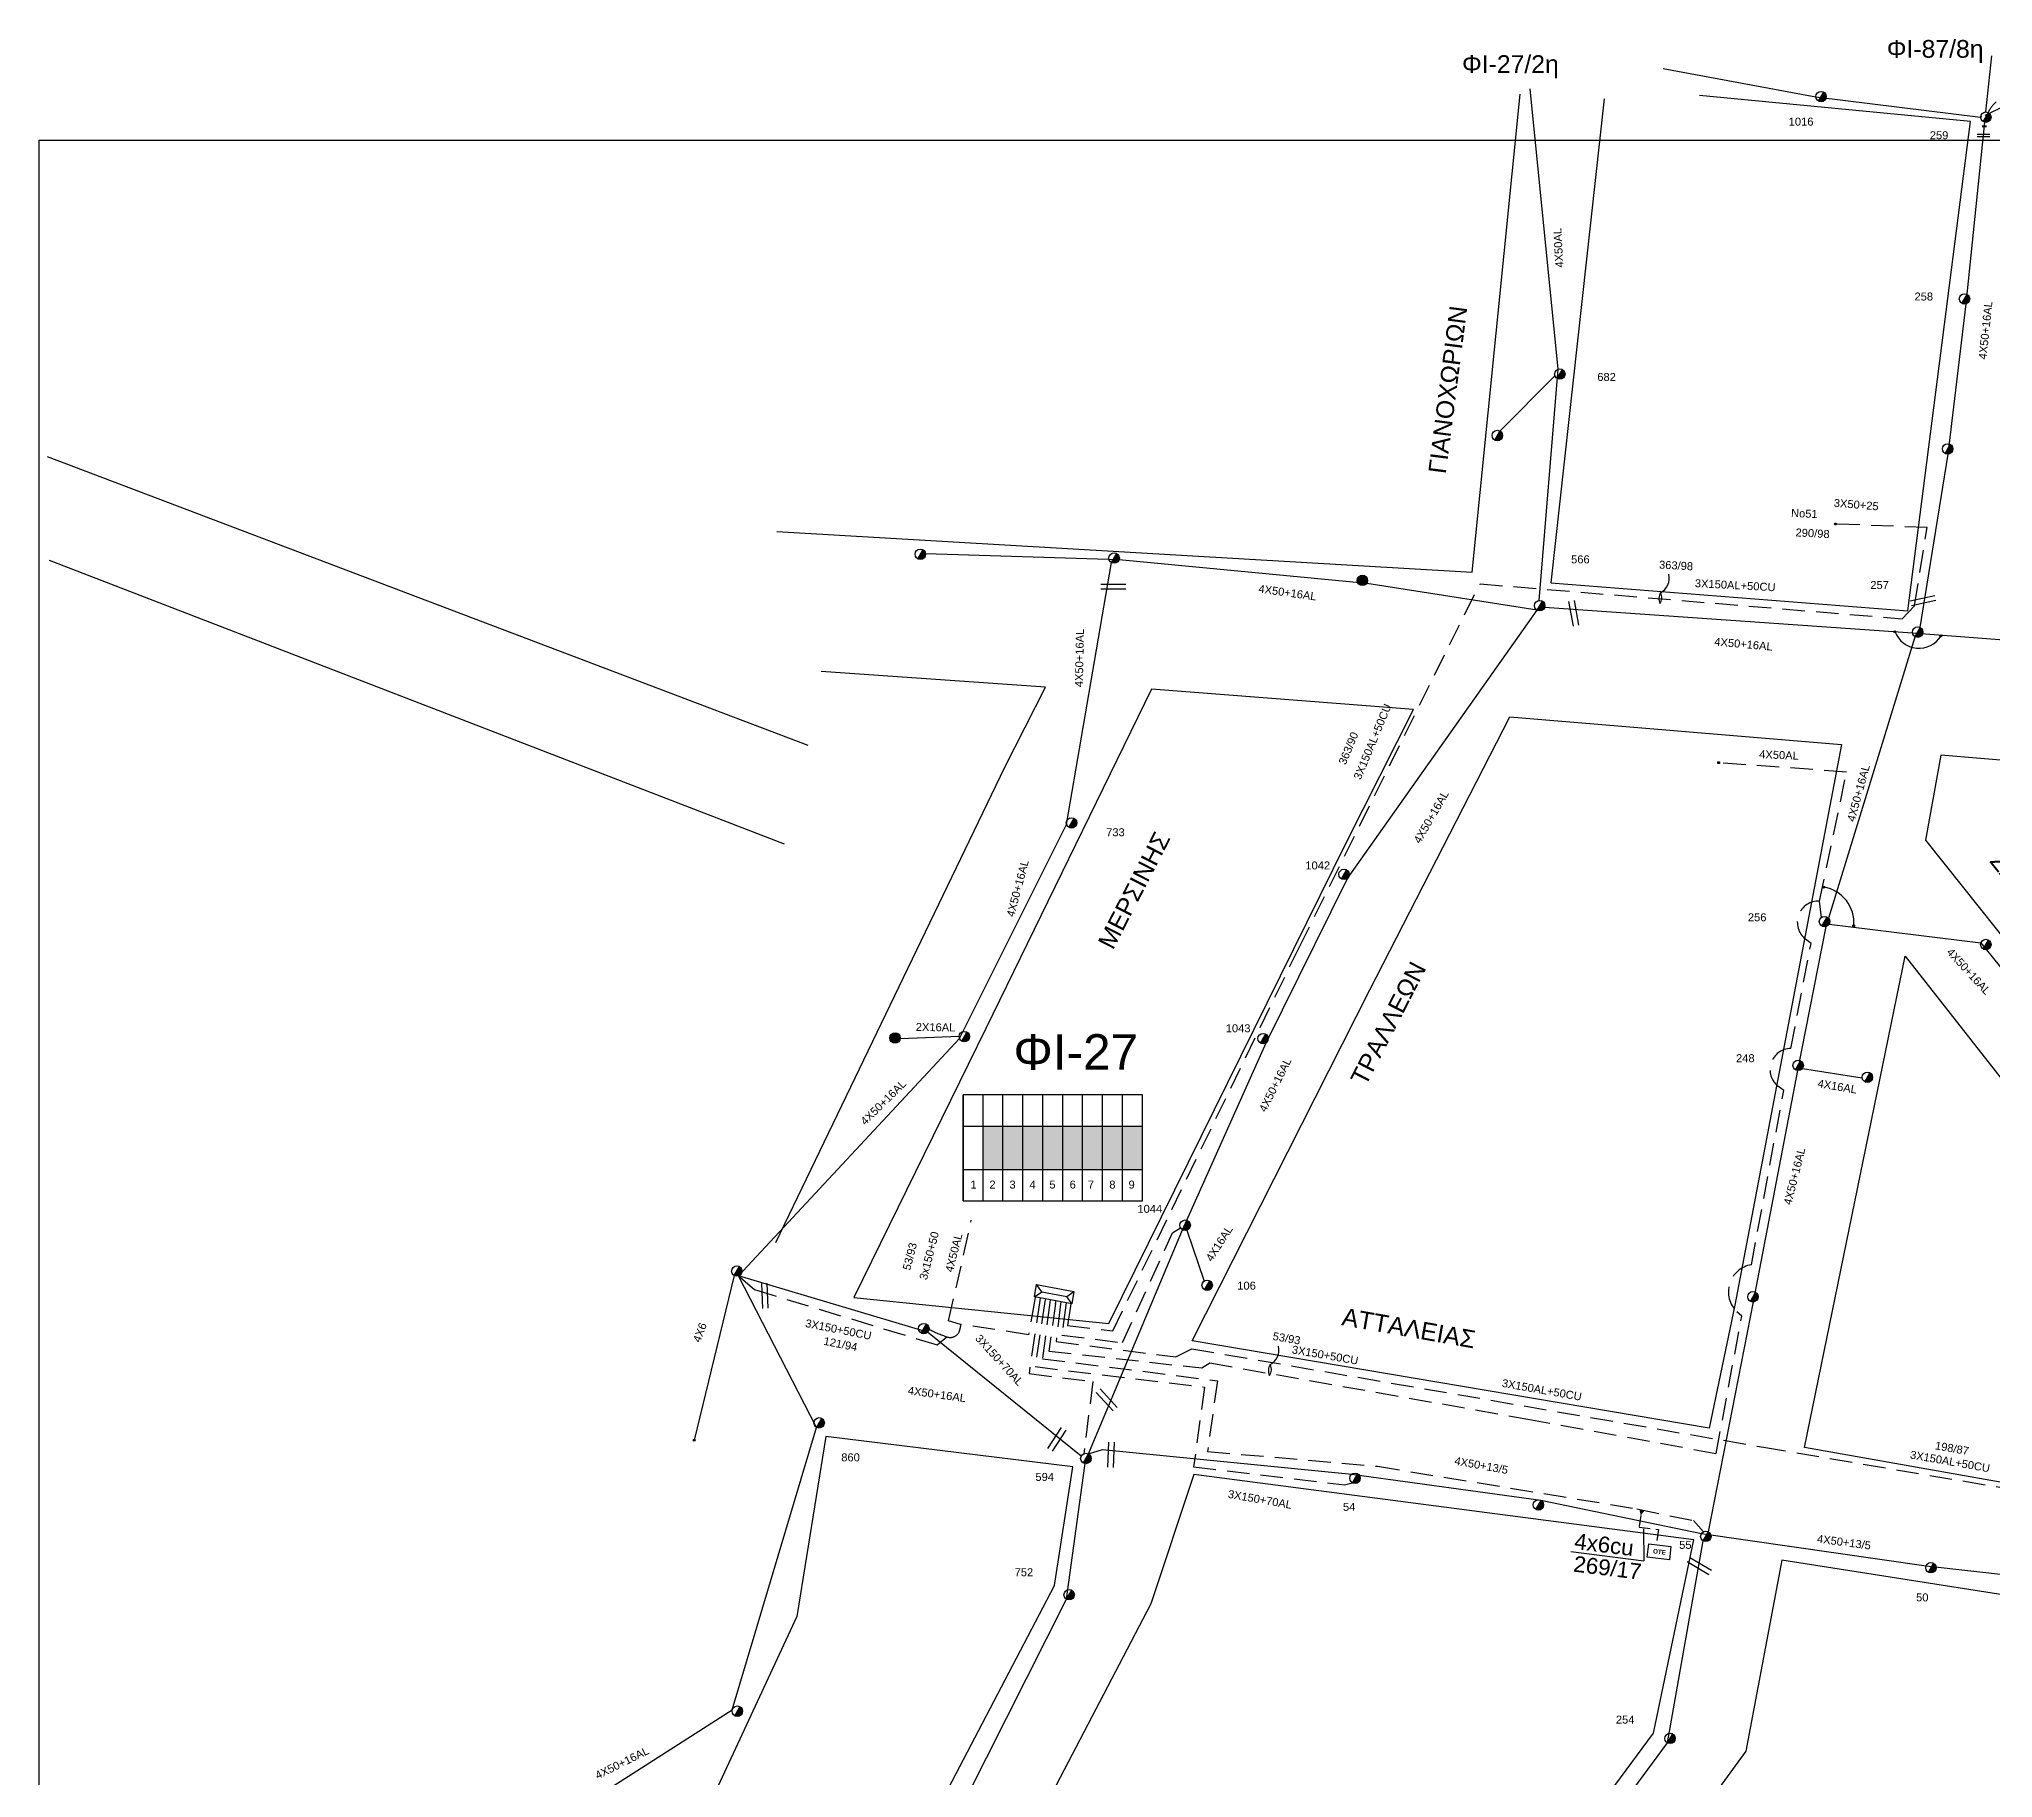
# Model space of a CAD drawing. Header units: millimetres. Extents: x 1080 to 2112, y 851 to 1323.
# Drawn here: x 1083.3 to 1304, y 1123.5 to 1319.9 of the extents above; entities that cross this region are included whole.
import ezdxf
from ezdxf.enums import TextEntityAlignment as Align

# ---------------------------------------------------------------- set-up
doc = ezdxf.new("R2010")
doc.units = ezdxf.units.MM
doc.linetypes.add('DASHED', pattern=[19.05, 12.7, -6.35])
for name, color, linetype in [('Pillar OTE', 7, 'Continuous'), ('Άγνωστα', 7, 'DASHED'), ('Ασφαλειοκιβώτια Χ.Τ 9 αναχωρήσεων', 7, 'Continuous'), ('Γείωση', 7, 'Continuous'), ('Γυμνά εναέρια ΧΤ (1Φ)   2x16AL', 7, 'Continuous'), ('Γυμνά εναέρια ΧΤ (3Φ)   4x16AL', 7, 'Continuous'), ('Γυμνά εναέρια ΧΤ (3Φ)   4x50AL', 7, 'Continuous'), ('Γυμνά εναέρια ΧΤ (3Φ)   4x50CU', 7, 'Continuous'), ('Γυμνά εναέρια ΧΤ και ΦΟΠ (3Φ)   4x50+13_5AL', 7, 'Continuous'), ('Γυμνά εναέρια ΧΤ και ΦΟΠ (3Φ)   4x50+16AL', 7, 'Continuous'), ('Επιγραφές - Σχήματα', 7, 'Continuous'), ('Καλώδια ΧΤ   3x150+50CU', 7, 'DASHED'), ('Καλώδια ΧΤ   3x150+70AL', 7, 'DASHED'), ('Καλώδια ΧΤ   3x150AL+50CU', 7, 'DASHED'), ('Καλώδια ΧΤ  3x50+25', 7, 'DASHED'), ('Μηχανική τομή', 7, 'Continuous'), ('Στύλος Ξύλινος', 7, 'Continuous'), ('Στύλος Ξύλινος @ 1', 7, 'Continuous'), ('Στύλος ΦΜ', 7, 'Continuous'), ('Στύλος ΦΜ @ 1', 7, 'Continuous'), ('Συνδέσεις', 7, 'Continuous'), ('Τομή', 7, 'Continuous'), ('Υποσταθμός πόλεως', 7, 'Continuous'), ('Υπόβαθρο ΔΕΗ', 7, 'Continuous'), ('Υπόγεια καλώδια Παροχών ΧΤ   4x50AL', 7, 'DASHED'), ('Υπόγεια καλώδια Παροχών ΧΤ   4x6', 7, 'DASHED')]:
    doc.layers.add(name, color=color, linetype=linetype)
doc.styles.add('ar', font='arial.ttf')
doc.styles.get("Standard").update_dxf_attribs({"font": 'arial.ttf'})
doc.linetypes.add('SYN_LINE', pattern='A,0.5,-0.0001,["/\\/\\/\\/",Standard,S=0.1,R=0,X=0,Y=-0.05],-0.25', length=0.7501)
doc.dimstyles.new('ISO-25', dxfattribs={"dimtxt": 2.5, "dimasz": 2.5, "dimexe": 1.25, "dimexo": 0.625, "dimtad": 1, "dimtxsty": 'Standard', "dimcen": 2.5, "dimadec": 0, "dimazin": 0, "dimtfac": 1, "dimtmove": 0, "dimatfit": 3, "dimfxl": 1, "dimarcsym": 0})

# ---------------------------------------------------------------- blocks, each defined once
blk = doc.blocks.new('ΥΠΑΡΧΩΝ ΤΣΙΜΕΝΤΕΝΙΟΣ ΣΤΥΛΟΣ')
at = {"layer": 'Στύλος ΦΜ'}
blk.add_hatch(color=7, dxfattribs=at).paths.add_polyline_path([(-1.29, -2.28, 0.574793), (2.62, 0, 0.268822), (1.3, 2.27)])
at = {"layer": 'Στύλος ΦΜ', "color": 7}
blk.add_line((-1.29, -2.28), (1.3, 2.27), dxfattribs=at)
blk.add_circle((0, 0), 2.62, dxfattribs=at)
at = {"layer": 'Στύλος ΦΜ', "flags": 4}
for tag, p in [('ΑΡΙΘΜΟΣ', (-4.68, 8.05)), ('ΤΥΠΟΣ', (-4.91, 3.03))]:
    blk.add_attdef(tag, p, '', height=4, dxfattribs=at)
blk = doc.blocks.new('ΥΠΑΡΧΩΝ ΞΥΛΙΝΟΣ ΣΤΥΛΟΣ')
at = {"layer": 'Στύλος Ξύλινος'}
h = blk.add_hatch(color=7, dxfattribs=at)
h.paths.add_polyline_path([(-2.62, 0, 0.270008), (-1.29, -2.28), (1.3, 2.27, 0.576266)])
h.paths.add_polyline_path([(-1.29, -2.28, 0.574793), (2.62, 0, 0.268822), (1.3, 2.27)])
at = {"layer": 'Στύλος Ξύλινος', "color": 7}
blk.add_line((-1.29, -2.28), (1.3, 2.27), dxfattribs=at)
blk.add_circle((0, 0), 2.62, dxfattribs=at)
at = {"layer": 'Στύλος Ξύλινος', "flags": 4}
for tag, p in [('ΑΡΙΘΜΟΣ', (-4.91, 8.6)), ('ΤΥΠΟΣ', (-4.85, 3.39))]:
    blk.add_attdef(tag, p, '', height=4, dxfattribs=at)
blk = doc.blocks.new('ΥΠΟΣΤΑΘΜΟΣ ΠΟΛΕΩΣ 8 ΑΝΑΧΩΡΗΣΕΩΝ')
at = {"layer": 'Υποσταθμός πόλεως', "linetype": 'Continuous', "ltscale": 40}
for p, q in [((-8.18, -2.82), (-8.18, -4)), ((-5.9, -2.82), (-5.9, -4)), ((-3.55, -2.82), (-3.55, -4)), ((-1.28, -2.82), (-1.28, -4)), ((1.23, -2.82), (1.23, -4)), ((3.56, -2.82), (3.56, -4)), ((6.03, -2.82), (6.03, -4)), ((8.16, -2.82), (8.16, -4))]:
    blk.add_line(p, q, dxfattribs=at)
blk.add_lwpolyline([(-8.57, 2.82), (8.57, 2.82), (8.57, -2.82), (-8.57, -2.82)], close=True, dxfattribs=at)
for points in [[(-5.75, 0), (-8.57, 2.82)], [(5.75, 0), (8.57, 2.82)], [(-8.57, -2.82), (-5.75, 0)], [(-5.75, 0), (5.75, 0)], [(8.57, -2.82), (5.75, 0)]]:
    blk.add_lwpolyline(points, dxfattribs=at)
at = {"layer": 'Υποσταθμός πόλεως', "linetype": 'SYN_LINE', "ltscale": 40, "flags": 1}
for tag, p in [('ΜΕΤΑΣΧΗΜΑΤΙΣΜΟΣ', (9.59, 1.44)), ('ΙΣΧΥΣ', (9.57, -1.35)), ('ΑΡΙΘΜΟΣ', (9.69, -4.07))]:
    blk.add_attdef(tag, p, '', height=1.8, dxfattribs=at)
blk = doc.blocks.new('ΤΟΜΗ')
at = {"layer": 'Τομή', "ltscale": 40}
for p, q in [((-5.68, 0), (5.68, 0)), ((5.68, -2.33), (-5.68, -2.33))]:
    blk.add_line(p, q, dxfattribs=at)
blk = doc.blocks.new('ΑΣΦΑΛΕΙΟΚΙΒΩΤΙΟ ΥΠΟΣΤΑΘΜΟΥ 9 ΑΝΑΧΩΡΗΣΕΩΝ')
at = {"layer": 'Ασφαλειοκιβώτια Χ.Τ 9 αναχωρήσεων', "ltscale": 40}
for p, q in [((-23.8, 40.36), (24.02, 40.36)), ((-9.72, 40.36), (-9.72, -40.64)), ((9.94, 40.36), (9.94, -40.64)), ((-23.8, 31.36), (24.02, 31.36)), ((-23.8, 22.36), (24.02, 22.36)), ((-23.8, 13.36), (24.02, 13.36)), ((-23.8, 4.36), (24.02, 4.36)), ((-23.8, -4.64), (24.02, -4.64)), ((-23.8, -13.64), (24.02, -13.64)), ((-23.8, -22.64), (24.02, -22.64)), ((-23.8, -31.64), (24.02, -31.64))]:
    blk.add_line(p, q, dxfattribs=at)
at = {"layer": 'Ασφαλειοκιβώτια Χ.Τ 9 αναχωρήσεων'}
blk.add_lwpolyline([(-23.8, -40.64), (24.02, -40.64), (24.02, 40.36), (-23.8, 40.36)], close=True, dxfattribs=at)
for s, p in [('1', (-18.28, 37.05)), ('2', (-18.28, 28.48)), ('3', (-18.28, 19.41)), ('4', (-18.28, 10.38)), ('5', (-18.28, 1.37)), ('6', (-18.28, -7.76)), ('7', (-18.28, -16.01)), ('8', (-18.28, -25.69)), ('9', (-18.28, -34.39))]:
    blk.add_text(s, height=3.6, rotation=270, dxfattribs=at).set_placement(p)
at = {"layer": 'Ασφαλειοκιβώτια Χ.Τ 9 αναχωρήσεων', "ltscale": 40}
for tag, height, p in [('ΟΝΟΜΑ', 5, (-0.16, 44.31)), ('ΚΕΙΜΕΝΟ 1', 2, (17.06, 35.59)), ('ΚΕΙΜΕΝΟ 2', 2, (17.06, 26.88)), ('ΚΕΙΜΕΝΟ 3', 2, (17.06, 17.69)), ('ΚΕΙΜΕΝΟ 4', 2, (17.06, 8.71)), ('ΚΕΙΜΕΝΟ 5', 2, (17.06, -0.13)), ('ΚΕΙΜΕΝΟ 6', 2, (17.06, -9.05)), ('ΚΕΙΜΕΝΟ 7', 2, (17.06, -18.13)), ('ΚΕΙΜΕΝΟ 8', 2, (17.06, -26.85)), ('ΚΕΙΜΕΝΟ 9', 2, (17.06, -35.99)), ('ΣΧ', 2, (-0.1, -42.64))]:
    blk.add_attdef(tag, text='', height=height, dxfattribs=at).set_placement(p, align=Align.MIDDLE_CENTER)
blk = doc.blocks.new('agg')
at = {"layer": 'Επιγραφές - Σχήματα', "ltscale": 40}
for centre, radius, start, end in [((556.7, 2510.51), 3.73, 355.8417, 70.9732), ((562.68, 2511.22), 2.46, 203.4818, 263.6192), ((560.14, 2507.78), 2.48, 23.6582, 83.4427)]:
    blk.add_arc(centre, radius, start, end, dxfattribs=at)
blk = doc.blocks.new('_ΣΥΝΔΕΣΗ')
at = {"layer": 'Συνδέσεις', "linetype": 'SYN_LINE', "ltscale": 40}
blk.add_hatch(color=256, dxfattribs=at).paths.add_polyline_path([(0.5, -0.01, 1), (-0.5, -0.01, 1)])
at = {"layer": 'Συνδέσεις'}
blk.add_circle((0, -0.01), 0.5, dxfattribs=at)
blk = doc.blocks.new('ΜΗΧΑΝΙΚΗ ΤΟΜΗ')
at = {"layer": 'Μηχανική τομή', "ltscale": 40}
for p, q in [((-1.9, 0.8), (1.9, 0.8)), ((1.9, 0), (-1.9, 0))]:
    blk.add_line(p, q, dxfattribs=at)
blk = doc.blocks.new('PILLAR ΟΤΕ')
at = {"layer": 'Pillar OTE', "ltscale": 40}
blk.add_lwpolyline([(-3.31, 2.02), (3.39, 2.02), (3.39, -1.99), (-3.31, -1.99)], close=True, dxfattribs=at)
at = {"layer": 'Pillar OTE', "insert": (-1.81, 0.71), "char_height": 1.3575, "width": 109.961, "attachment_point": 1}
blk.add_mtext('{\\fArial|b1|i0|c161|p34;OTE}', dxfattribs=at)

msp = doc.modelspace()

# ---------------------------------------------------------------- hatches: boundary and pattern name
at = {"layer": 'Pillar OTE', "ltscale": 40}
h = msp.add_hatch(color=256, dxfattribs=at)
h.dxf.hatch_style = 1
h.paths.add_polyline_path([(1264.02, 1153.82), (1264.17, 1153.1), (1264.63, 1153.69)])
at = {"layer": 'Ασφαλειοκιβώτια Χ.Τ 9 αναχωρήσεων', "ltscale": 0.2}
for color, points in [(2, [(1192.13, 1197.11), (1189.88, 1197.11), (1189.88, 1192.19), (1192.13, 1192.19)]), (1, [(1192.13, 1197.11), (1192.13, 1192.19), (1194.38, 1192.19), (1194.38, 1197.11)]), (151, [(1194.38, 1197.11), (1194.38, 1192.19), (1196.63, 1192.19), (1196.63, 1197.11)]), (27, [(1196.63, 1197.11), (1196.63, 1192.19), (1198.88, 1192.19), (1198.88, 1197.11)]), (85, [(1198.88, 1197.11), (1198.88, 1192.19), (1201.13, 1192.19), (1201.13, 1197.11)]), (62, [(1201.13, 1197.11), (1201.13, 1192.19), (1203.38, 1192.19), (1203.38, 1197.11)]), (30, [(1203.38, 1197.11), (1203.38, 1192.19), (1205.63, 1192.19), (1205.63, 1197.11)]), (5, [(1205.63, 1197.11), (1205.63, 1192.19), (1207.88, 1192.19), (1207.88, 1197.11)])]:
    msp.add_hatch(color=color, dxfattribs=at).paths.add_polyline_path(points)

# ---------------------------------------------------------------- linework, layer by layer
at = {"layer": 'Άγνωστα', "color": 85, "linetype": 'SYN_LINE', "ltscale": 20}
msp.add_lwpolyline([(1266.7, 1316.62), (1283.96, 1313.41), (1302.57, 1311.1), (1302.71, 1311.17)], dxfattribs=at)
at = {"layer": 'Άγνωστα', "color": 27, "linetype": 'SYN_LINE', "ltscale": 20}
msp.add_lwpolyline([(1303.08, 1311.34), (1312.94, 1315.99)], dxfattribs=at)
at = {"layer": 'Άγνωστα', "color": 2, "ltscale": 0.2}
msp.add_lwpolyline([(1199.23, 1176.86), (1198.78, 1173.49), (1205.65, 1172.64), (1211.29, 1185.03), (1212.2, 1185.63)], dxfattribs=at)
at = {"layer": 'Γείωση', "ltscale": 0.2}
msp.add_arc((1284.25, 1220.14), 4, 354.2253, 81.4755, dxfattribs=at)
at = {"layer": 'Γυμνά εναέρια ΧΤ (1Φ)   2x16AL', "color": 85, "linetype": 'Continuous', "ltscale": 0.2}
msp.add_lwpolyline([(1187.18, 1207.22), (1180.53, 1206.97)], dxfattribs=at)
at = {"layer": 'Γυμνά εναέρια ΧΤ (3Φ)   4x16AL', "color": 151, "linetype": 'Continuous', "ltscale": 0.2}
msp.add_lwpolyline([(1282.44, 1203.62), (1289.2, 1202.57)], dxfattribs=at)
at = {"layer": 'Γυμνά εναέρια ΧΤ (3Φ)   4x16AL', "color": 2, "linetype": 'Continuous', "ltscale": 0.2}
msp.add_lwpolyline([(1212.91, 1185.35), (1214.86, 1179.6)], dxfattribs=at)
at = {"layer": 'Γυμνά εναέρια ΧΤ (3Φ)   4x50AL', "color": 2, "linetype": 'Continuous', "ltscale": 0.2}
msp.add_lwpolyline([(1251.65, 1314.31), (1254.8, 1282.62), (1252.68, 1256.49)], dxfattribs=at)
at = {"layer": 'Γυμνά εναέρια ΧΤ (3Φ)   4x50AL', "color": 27, "linetype": 'Continuous', "ltscale": 0.2}
msp.add_lwpolyline([(1136.43, 1093.34), (1160.63, 1075.62), (1161.33, 1075.7), (1174.15, 1094.68), (1185.75, 1116.76), (1199.32, 1143.65), (1201.5, 1159.55)], dxfattribs=at)
at = {"layer": 'Γυμνά εναέρια ΧΤ (3Φ)   4x50CU', "color": 2, "linetype": 'Continuous', "ltscale": 0.2}
msp.add_lwpolyline([(1254.48, 1281.87), (1248.27, 1275.64)], dxfattribs=at)
at = {"layer": 'Γυμνά εναέρια ΧΤ και ΦΟΠ (3Φ)   4x50+13_5AL', "color": 1, "linetype": 'Continuous', "ltscale": 0.2}
msp.add_lwpolyline([(1201.8, 1160.06), (1203.36, 1160.57), (1231.55, 1157.79), (1252.91, 1154.83), (1271.04, 1151.08), (1296.42, 1147.44), (1335.75, 1143)], dxfattribs=at)
at = {"layer": 'Γυμνά εναέρια ΧΤ και ΦΟΠ (3Φ)   4x50+16AL', "color": 85, "linetype": 'Continuous', "ltscale": 0.2}
for points in [[(1303.15, 1311.69), (1303.84, 1318.04)], [(1200.98, 1159.82), (1183.62, 1173.82), (1162.27, 1180.18), (1187.22, 1207), (1199.32, 1231.17), (1204.4, 1260.78)], [(1136.52, 1094.4), (1140.53, 1117.72), (1161.56, 1131.17), (1171.08, 1163.06), (1162.27, 1180.18)]]:
    msp.add_lwpolyline(points, dxfattribs=at)
at = {"layer": 'Γυμνά εναέρια ΧΤ και ΦΟΠ (3Φ)   4x50+16AL', "color": 30, "linetype": 'Continuous', "ltscale": 0.2}
for points in [[(1295.75, 1253.43), (1298.89, 1273.03), (1300.95, 1290.02), (1303.03, 1310.52), (1303.03, 1310.52)], [(1212.86, 1050.48), (1221.37, 1066.41), (1232.92, 1081.18), (1251.89, 1106.63), (1267.2, 1127.42), (1271.24, 1150.24)]]:
    msp.add_lwpolyline(points, dxfattribs=at)
at = {"layer": 'Γυμνά εναέρια ΧΤ και ΦΟΠ (3Φ)   4x50+16AL', "color": 2, "linetype": 'Continuous', "ltscale": 0.2}
msp.add_lwpolyline([(1201.8, 1160.06), (1212.42, 1185.4), (1221.86, 1206.51), (1231.05, 1225.1), (1252.47, 1255.4), (1233.22, 1258.42), (1205.25, 1261.1), (1183.38, 1261.76)], dxfattribs=at)
at = {"layer": 'Γυμνά εναέρια ΧΤ και ΦΟΠ (3Φ)   4x50+16AL', "color": 151, "linetype": 'Continuous', "ltscale": 0.2}
for points in [[(1253.32, 1255.73), (1294.88, 1252.83), (1323.87, 1250.61), (1324.84, 1250.15), (1348.18, 1232.81)], [(1271.82, 1151.26), (1276.92, 1177.24), (1281.94, 1203.38), (1285.14, 1219.65), (1295.17, 1252.4)]]:
    msp.add_lwpolyline(points, dxfattribs=at)
at = {"layer": 'Γυμνά εναέρια ΧΤ και ΦΟΠ (3Φ)   4x50+16AL', "color": 5, "linetype": 'Continuous', "ltscale": 0.2}
msp.add_lwpolyline([(1285.45, 1219.93), (1302.6, 1217.81), (1323.3, 1192.19), (1343.05, 1180.3)], dxfattribs=at)
at = {"layer": 'Επιγραφές - Σχήματα'}
msp.add_lwpolyline([(1083.25, 1308.5), (1991.62, 1308.5), (1991.62, 870.59), (1083.25, 870.59)], close=True, dxfattribs=at)
at = {"layer": 'Επιγραφές - Σχήματα', "ltscale": 0.2}
msp.add_arc((1295.61, 1254.01), 2.91, 200.4765, 328.6483, dxfattribs=at)
at = {"layer": 'Καλώδια ΧΤ   3x150+50CU', "color": 5, "ltscale": 0.2}
msp.add_lwpolyline([(1284.61, 1220.69), (1284.38, 1222.54), (1287.43, 1237.1), (1272.98, 1238.17)], dxfattribs=at)
msp.add_lwpolyline([(1198.05, 1177.08), (1197.33, 1171.68), (1214.58, 1169.78), (1215.51, 1170.35), (1251.42, 1164.01), (1272.7, 1160.12), (1275.59, 1175.63), (1275.05, 1176.14, -0.622968), (1276.68, 1181.44), (1280.33, 1201.13), (1279.72, 1201.59, -0.70858), (1281.12, 1205.88), (1283.42, 1217.74), (1282.8, 1218.22, -0.730987), (1284.38, 1222.54)], format="xyb", dxfattribs=at)
at = {"layer": 'Καλώδια ΧΤ   3x150+50CU', "color": 85, "ltscale": 0.2}
msp.add_lwpolyline([(1162.27, 1180.18), (1164.07, 1178.63), (1184.7, 1172.38), (1185.81, 1173.29)], dxfattribs=at)
at = {"layer": 'Καλώδια ΧΤ   3x150+70AL', "color": 85, "ltscale": 0.2}
msp.add_lwpolyline([(1187.32, 1174.7), (1186, 1175.1), (1188.56, 1186.47)], dxfattribs=at)
msp.add_lwpolyline([(1195.73, 1177.5), (1195, 1173.54), (1187.32, 1174.7), (1187.29, 1174.26, -0.493444), (1185.81, 1173.29, -0.035297), (1183.78, 1174.16, -6.442403)], format="xyb", dxfattribs=at)
at = {"layer": 'Καλώδια ΧΤ   3x150+70AL', "color": 27, "ltscale": 0.2}
msp.add_lwpolyline([(1196.29, 1177.4), (1195.08, 1169.14), (1202.29, 1168.24), (1201.25, 1160.08)], dxfattribs=at)
at = {"layer": 'Καλώδια ΧΤ   3x150+70AL', "color": 1, "ltscale": 0.2}
msp.add_lwpolyline([(1196.87, 1177.29), (1195.77, 1169.93), (1214.89, 1167.61), (1213.67, 1158.6), (1230.72, 1156.57), (1231.61, 1156.8)], dxfattribs=at)
at = {"layer": 'Καλώδια ΧΤ   3x150+70AL', "color": 151, "ltscale": 0.2}
msp.add_lwpolyline([(1197.43, 1177.19), (1196.59, 1170.83), (1216.35, 1168.34), (1215.24, 1160.35), (1234.43, 1158.67), (1263.72, 1153.87), (1270.14, 1152.53), (1271.25, 1151.27)], dxfattribs=at)
at = {"layer": 'Καλώδια ΧΤ   3x150AL+50CU', "color": 85, "linetype": 'DASHED', "ltscale": 0.2}
msp.add_lwpolyline([(1360.88, 1308.04), (1304.34, 1312.82, 0.130732), (1303.43, 1311.62)], format="xyb", dxfattribs=at)
at = {"layer": 'Καλώδια ΧΤ   3x150AL+50CU', "color": 30, "ltscale": 0.2}
msp.add_lwpolyline([(1199.75, 1176.77), (1199.44, 1174.57), (1204.54, 1173.96), (1225.62, 1217.36), (1246.02, 1258.37), (1293.69, 1254.44), (1295.09, 1255.9), (1296.54, 1264.73)], dxfattribs=at)
at = {"layer": 'Καλώδια ΧΤ   3x150AL+50CU', "color": 85, "ltscale": 0.2}
msp.add_lwpolyline([(1198.62, 1176.97), (1198.15, 1172.76), (1211.65, 1171.02), (1213.46, 1171.96), (1278.04, 1160.83), (1318.86, 1153.91), (1320.34, 1162.95), (1320.76, 1164.18)], dxfattribs=at)
at = {"layer": 'Καλώδια ΧΤ  3x50+25', "color": 30, "ltscale": 0.2}
msp.add_lwpolyline([(1296.54, 1264.73), (1286.17, 1265.14)], dxfattribs=at)
at = {"layer": 'Υπόβαθρο ΔΕΗ'}
for points in [[(1166.6, 1264.3), (1245.13, 1259.7), (1250.54, 1313.69)], [(1260.04, 1313.17), (1254.02, 1258.5), (1294.35, 1255.34), (1301.44, 1310.6), (1270.83, 1313.55)], [(1084.17, 1272.76), (1170.1, 1240.14)], [(1167.44, 1228.96), (1084.42, 1261.03)], [(1166.49, 1183.96), (1192.33, 1237.66), (1196.94, 1246.69), (1171.59, 1248.47)], [(1175.29, 1177.73), (1204.08, 1174.8), (1230.95, 1229.2), (1238.5, 1244.19), (1208.92, 1246.49), (1190.21, 1208.12), (1175.29, 1177.73)], [(1249.4, 1243.34), (1286.84, 1240.24), (1274.79, 1176.88), (1271.91, 1162.96), (1213.51, 1172.83), (1233.58, 1212.49), (1249.4, 1243.34)], [(1294.05, 1216.31), (1321.81, 1180.93), (1317.54, 1154.62), (1282.66, 1160.79), (1294.05, 1216.31)], [(1145.56, 1091.53), (1165.02, 1082.18), (1197.96, 1145.19), (1200.01, 1158.6), (1172.13, 1162.03), (1168.86, 1141.7), (1145.56, 1091.53)], [(1174.24, 1077.88), (1213.29, 1058.87), (1256.34, 1115.99), (1265.61, 1128.53), (1270.16, 1150.38), (1213.68, 1157.73), (1208.83, 1143.14), (1184.38, 1096.23), (1174.24, 1077.88)], [(1256.27, 1149.05), (1264.52, 1147.97)]]:
    msp.add_lwpolyline(points, dxfattribs=at)
for points in [[(1298.06, 1239.02), (1296.36, 1229.42), (1324.58, 1193.98), (1356.93, 1218.72), (1342.89, 1235.27)], [(1309.89, 1104.47), (1315.38, 1142.54), (1280.13, 1148.06), (1276.05, 1126.5), (1245.84, 1084.94), (1285.05, 1064.1)]]:
    msp.add_lwpolyline(points, close=True, dxfattribs=at)
at = {"layer": 'Υπόγεια καλώδια Παροχών ΧΤ   4x6', "color": 85, "linetype": 'SYN_LINE', "ltscale": 20}
msp.add_lwpolyline([(1161.78, 1180.22), (1157.25, 1161.63)], dxfattribs=at)
at = {"layer": 'Υπόγεια καλώδια Παροχών ΧΤ   4x6', "color": 151, "linetype": 'DASHED', "ltscale": 0.1}
msp.add_lwpolyline([(1264.17, 1153.11), (1264, 1151.81), (1266.18, 1151.53), (1265.95, 1149.82)], dxfattribs=at)

# ---------------------------------------------------------------- block references
at = {"layer": 'Pillar OTE', "xscale": 0.375, "yscale": 0.375, "zscale": 0.375, "rotation": 353}
msp.add_blockref('PILLAR ΟΤΕ', (1266.24, 1149), dxfattribs=at)
at = {"layer": 'Ασφαλειοκιβώτια Χ.Τ 9 αναχωρήσεων', "xscale": 0.25, "yscale": 0.25, "zscale": 0.25, "rotation": 90}
msp.add_blockref('ΑΣΦΑΛΕΙΟΚΙΒΩΤΙΟ ΥΠΟΣΤΑΘΜΟΥ 9 ΑΝΑΧΩΡΗΣΕΩΝ', (1197.72, 1194.62), dxfattribs=at)
at = {"layer": 'Επιγραφές - Σχήματα', "xscale": 0.5, "yscale": 0.5, "zscale": 0.5, "rotation": 302.5310319090332}
for p in [(57.55, 818.67), (13.45, 731.45)]:
    msp.add_blockref('agg', p, dxfattribs=at)
at = {"layer": 'Μηχανική τομή', "xscale": 0.125, "yscale": 0.125, "zscale": 0.125}
msp.add_blockref('ΜΗΧΑΝΙΚΗ ΤΟΜΗ', (1302.98, 1310.02), dxfattribs=at)
at = {"layer": 'Στύλος Ξύλινος @ 1', "ltscale": 40, "xscale": 0.2249999999999091, "yscale": 0.2249999999999091, "zscale": 0.2249999999999091}
for p in [(1232.74, 1258.76), (1179.95, 1207.06)]:
    msp.add_blockref('ΥΠΑΡΧΩΝ ΞΥΛΙΝΟΣ ΣΤΥΛΟΣ', p, dxfattribs=at)
at = {"layer": 'Στύλος ΦΜ @ 1', "ltscale": 40}
ref = msp.add_blockref('ΥΠΑΡΧΩΝ ΤΣΙΜΕΝΤΕΝΙΟΣ ΣΤΥΛΟΣ', (1284.55, 1313.43), dxfattribs=dict(at, xscale=0.225, yscale=0.225, zscale=0.225))
ref.add_attrib('ΤΥΠΟΣ', '1016', (1280.89, 1310.15), dxfattribs={"layer": 'Στύλος ΦΜ', "height": 0.9, "flags": 4})
ref = msp.add_blockref('ΥΠΑΡΧΩΝ ΤΣΙΜΕΝΤΕΝΙΟΣ ΣΤΥΛΟΣ', (1303.16, 1311.1), dxfattribs=dict(at, xscale=0.225, yscale=0.225, zscale=0.225))
ref.add_attrib('ΤΥΠΟΣ', '259', (1296.83, 1308.61), dxfattribs={"layer": 'Στύλος ΦΜ', "height": 0.9, "flags": 4})
ref = msp.add_blockref('ΥΠΑΡΧΩΝ ΤΣΙΜΕΝΤΕΝΙΟΣ ΣΤΥΛΟΣ', (1300.75, 1290.57), dxfattribs=dict(at, xscale=0.225, yscale=0.225, zscale=0.225))
ref.add_attrib('ΤΥΠΟΣ', '258', (1295.1, 1290.39), dxfattribs={"layer": 'Στύλος ΦΜ', "height": 0.9, "flags": 4})
ref = msp.add_blockref('ΥΠΑΡΧΩΝ ΤΣΙΜΕΝΤΕΝΙΟΣ ΣΤΥΛΟΣ', (1255.04, 1282.08), dxfattribs=dict(at, xscale=0.225, yscale=0.225, zscale=0.225))
ref.add_attrib('ΤΥΠΟΣ', '682', (1259.27, 1281.3), dxfattribs={"layer": 'Στύλος ΦΜ', "height": 0.9, "flags": 4})
at = {"layer": 'Στύλος ΦΜ @ 1', "ltscale": 40, "xscale": 0.225, "yscale": 0.225, "zscale": 0.225}
for p in [(1247.98, 1275.13), (1298.85, 1273.62), (1182.8, 1261.72), (1204.69, 1261.29), (1303.16, 1217.62), (1187.77, 1207.22), (1289.78, 1202.62), (1162.07, 1180.73), (1276.85, 1177.82), (1183.19, 1174.23), (1252.62, 1154.31), (1162.13, 1131)]:
    msp.add_blockref('ΥΠΑΡΧΩΝ ΤΣΙΜΕΝΤΕΝΙΟΣ ΣΤΥΛΟΣ', p, dxfattribs=at)
at = {"layer": 'Στύλος ΦΜ @ 1', "ltscale": 40}
ref = msp.add_blockref('ΥΠΑΡΧΩΝ ΤΣΙΜΕΝΤΕΝΙΟΣ ΣΤΥΛΟΣ', (1252.77, 1255.91), dxfattribs=dict(at, xscale=0.225, yscale=0.225, zscale=0.225))
ref.add_attrib('ΤΥΠΟΣ', '566', (1256.31, 1260.69), dxfattribs={"layer": 'Στύλος ΦΜ', "height": 0.9, "flags": 4})
ref = msp.add_blockref('ΥΠΑΡΧΩΝ ΤΣΙΜΕΝΤΕΝΙΟΣ ΣΤΥΛΟΣ', (1295.46, 1252.92), dxfattribs=dict(at, xscale=0.225, yscale=0.225, zscale=0.225))
ref.add_attrib('ΤΥΠΟΣ', '257', (1290.11, 1257.79), dxfattribs={"layer": 'Στύλος ΦΜ', "height": 0.9, "flags": 4})
ref = msp.add_blockref('ΥΠΑΡΧΩΝ ΤΣΙΜΕΝΤΕΝΙΟΣ ΣΤΥΛΟΣ', (1199.88, 1231.36), dxfattribs=dict(at, xscale=0.225, yscale=0.225, zscale=0.225))
ref.add_attrib('ΤΥΠΟΣ', '733', (1203.79, 1229.86), dxfattribs={"layer": 'Στύλος ΦΜ', "height": 0.9, "flags": 4})
ref = msp.add_blockref('ΥΠΑΡΧΩΝ ΤΣΙΜΕΝΤΕΝΙΟΣ ΣΤΥΛΟΣ', (1230.66, 1225.55), dxfattribs=dict(at, xscale=0.225, yscale=0.225, zscale=0.225))
ref.add_attrib('ΤΥΠΟΣ', '1042', (1226.29, 1226.11), dxfattribs={"layer": 'Στύλος ΦΜ', "height": 0.9, "flags": 4})
ref = msp.add_blockref('ΥΠΑΡΧΩΝ ΤΣΙΜΕΝΤΕΝΙΟΣ ΣΤΥΛΟΣ', (1284.94, 1220.21), dxfattribs=dict(at, xscale=0.225, yscale=0.225, zscale=0.225))
ref.add_attrib('ΤΥΠΟΣ', '256', (1276.28, 1220.25), dxfattribs={"layer": 'Στύλος ΦΜ', "height": 0.9, "flags": 4})
ref = msp.add_blockref('ΥΠΑΡΧΩΝ ΤΣΙΜΕΝΤΕΝΙΟΣ ΣΤΥΛΟΣ', (1221.52, 1206.99), dxfattribs=dict(at, xscale=0.225, yscale=0.225, zscale=0.225))
ref.add_attrib('ΤΥΠΟΣ', '1043', (1217.3, 1207.71), dxfattribs={"layer": 'Στύλος ΦΜ', "height": 0.9, "flags": 4})
ref = msp.add_blockref('ΥΠΑΡΧΩΝ ΤΣΙΜΕΝΤΕΝΙΟΣ ΣΤΥΛΟΣ', (1281.96, 1203.97), dxfattribs=dict(at, xscale=0.225, yscale=0.225, zscale=0.225))
ref.add_attrib('ΤΥΠΟΣ', '248', (1274.94, 1204.33), dxfattribs={"layer": 'Στύλος ΦΜ', "height": 0.9, "flags": 4})
ref = msp.add_blockref('ΥΠΑΡΧΩΝ ΤΣΙΜΕΝΤΕΝΙΟΣ ΣΤΥΛΟΣ', (1212.71, 1185.91), dxfattribs=dict(at, xscale=0.225, yscale=0.225, zscale=0.225))
ref.add_attrib('ΤΥΠΟΣ', '1044', (1207.32, 1187.31), dxfattribs={"layer": 'Στύλος ΦΜ', "height": 0.9, "flags": 4})
ref = msp.add_blockref('ΥΠΑΡΧΩΝ ΤΣΙΜΕΝΤΕΝΙΟΣ ΣΤΥΛΟΣ', (1215.2, 1179.12), dxfattribs=dict(at, xscale=0.225, yscale=0.225, zscale=0.225))
ref.add_attrib('ΤΥΠΟΣ', '106', (1218.6, 1178.63), dxfattribs={"layer": 'Στύλος ΦΜ', "height": 0.9, "flags": 4})
ref = msp.add_blockref('ΥΠΑΡΧΩΝ ΤΣΙΜΕΝΤΕΝΙΟΣ ΣΤΥΛΟΣ', (1171.37, 1163.58), dxfattribs=dict(at, xscale=0.225, yscale=0.225, zscale=0.225))
ref.add_attrib('ΤΥΠΟΣ', '860', (1173.87, 1159.23), dxfattribs={"layer": 'Στύλος ΦΜ', "height": 0.9, "flags": 4})
ref = msp.add_blockref('ΥΠΑΡΧΩΝ ΤΣΙΜΕΝΤΕΝΙΟΣ ΣΤΥΛΟΣ', (1201.5, 1159.55), dxfattribs=dict(at, xscale=0.225, yscale=0.225, zscale=0.225))
ref.add_attrib('ΤΥΠΟΣ', '594', (1195.8, 1157.02), dxfattribs={"layer": 'Στύλος ΦΜ', "height": 0.9, "flags": 4})
ref = msp.add_blockref('ΥΠΑΡΧΩΝ ΤΣΙΜΕΝΤΕΝΙΟΣ ΣΤΥΛΟΣ', (1231.9, 1157.32), dxfattribs=dict(at, xscale=0.225, yscale=0.225, zscale=0.225))
ref.add_attrib('ΤΥΠΟΣ', '54', (1230.54, 1153.64), dxfattribs={"layer": 'Στύλος ΦΜ', "height": 0.9, "flags": 4})
ref = msp.add_blockref('ΥΠΑΡΧΩΝ ΤΣΙΜΕΝΤΕΝΙΟΣ ΣΤΥΛΟΣ', (1271.53, 1150.75), dxfattribs=dict(at, xscale=0.225, yscale=0.225, zscale=0.225))
ref.add_attrib('ΤΥΠΟΣ', '55', (1268.52, 1149.34), dxfattribs={"layer": 'Στύλος ΦΜ', "height": 0.9, "flags": 4})
ref = msp.add_blockref('ΥΠΑΡΧΩΝ ΤΣΙΜΕΝΤΕΝΙΟΣ ΣΤΥΛΟΣ', (1296.96, 1147.21), dxfattribs=dict(at, xscale=0.225, yscale=0.225, zscale=0.225))
ref.add_attrib('ΤΥΠΟΣ', '50', (1295.28, 1143.41), dxfattribs={"layer": 'Στύλος ΦΜ', "height": 0.9, "flags": 4})
ref = msp.add_blockref('ΥΠΑΡΧΩΝ ΤΣΙΜΕΝΤΕΝΙΟΣ ΣΤΥΛΟΣ', (1199.61, 1144.16), dxfattribs=dict(at, xscale=0.225, yscale=0.225, zscale=0.225))
ref.add_attrib('ΤΥΠΟΣ', '752', (1193.45, 1146.25), dxfattribs={"layer": 'Στύλος ΦΜ', "height": 0.9, "flags": 4})
ref = msp.add_blockref('ΥΠΑΡΧΩΝ ΤΣΙΜΕΝΤΕΝΙΟΣ ΣΤΥΛΟΣ', (1267.49, 1127.93), dxfattribs=dict(at, xscale=0.225, yscale=0.225, zscale=0.225))
ref.add_attrib('ΤΥΠΟΣ', '254', (1261.37, 1129.6), dxfattribs={"layer": 'Στύλος ΦΜ', "height": 0.9, "flags": 4})
at = {"layer": 'Συνδέσεις', "xscale": 0.2211072174658995, "yscale": 0.2211072174658995, "zscale": 0.2211072174658995}
for p in [(1286.18, 1265.14), (1292.89, 1252.97), (1298.09, 1252.5), (1272.98, 1238.17), (1284.84, 1224.1), (1288.23, 1219.74), (1157.25, 1161.63)]:
    msp.add_blockref('_ΣΥΝΔΕΣΗ', p, dxfattribs=at)
at = {"layer": 'Τομή'}
for p, xscale, yscale, zscale in [((1302.89, 1309.17), 0.125, 0.125, 0.125), ((1204.6, 1258.34), 0.25, 0.25, 0.25)]:
    msp.add_blockref('ΤΟΜΗ', p, dxfattribs=dict(at, xscale=xscale, yscale=yscale, zscale=zscale))
for p, xscale, yscale, zscale, rotation in [((1256.32, 1255), 0.2499999999999826, 0.2499999999999826, 0.2499999999999826, 100.3144158971552), ((1296.02, 1256.76), 0.249999999999987, 0.249999999999987, 0.249999999999987, 11.67856173020128), ((1164.95, 1177.92), 0.2499999999999938, 0.2499999999999938, 0.2499999999999938, 92.33949807672005), ((1204.06, 1166.36), 0.2500000000000112, 0.2500000000000112, 0.2500000000000112, 312.424522112076), ((1197.99, 1161.88), 0.2500000000000325, 0.2500000000000325, 0.2500000000000325, 57.01770521806993), ((1204.04, 1159.99), 0.2499999999999986, 0.2499999999999986, 0.2499999999999986, 87.70725651495431), ((1270.94, 1147.64), 0.2500000000000155, 0.2500000000000155, 0.2500000000000155, 329.4446524275106)]:
    msp.add_blockref('ΤΟΜΗ', p, dxfattribs=dict(at, xscale=xscale, yscale=yscale, zscale=zscale, rotation=rotation))
at = {"layer": 'Υποσταθμός πόλεως', "xscale": 0.2500000000001317, "yscale": 0.2500000000001317, "zscale": 0.2500000000001317, "rotation": 349.7071712961856}
msp.add_blockref('ΥΠΟΣΤΑΘΜΟΣ ΠΟΛΕΩΣ 8 ΑΝΑΧΩΡΗΣΕΩΝ', (1197.92, 1178.12), dxfattribs=at)

# ---------------------------------------------------------------- texts
at = {"layer": 'Γυμνά εναέρια ΧΤ (1Φ)   2x16AL', "ltscale": 0.2}
msp.add_text('2X16AL', height=0.9, rotation=359.1705, dxfattribs=at).set_placement((1184.52, 1208.28), align=Align.MIDDLE)
at = {"layer": 'Γυμνά εναέρια ΧΤ (3Φ)   4x16AL', "ltscale": 0.2}
for rotation, p in [(350.3892, (1286.39, 1201.59)), (57.4012, (1216.56, 1183.85))]:
    msp.add_text('4X16AL', height=0.9, rotation=rotation, dxfattribs=at).set_placement(p, align=Align.MIDDLE)
at = {"layer": 'Γυμνά εναέρια ΧΤ (3Φ)   4x50AL', "ltscale": 0.2}
for s, rotation, p in [('4X50AL', 93.1479, (1254.87, 1296.34)), ('4X50AL', 357.6649, (1279.8, 1239.04)), ('53/93', 75.6223, (1181.59, 1182.39)), ('3x150+50', 75.6223, (1183.79, 1182.47)), ('4X50AL', 75.6223, (1186.58, 1182.81))]:
    msp.add_text(s, height=0.9, rotation=rotation, dxfattribs=at).set_placement(p, align=Align.MIDDLE)
at = {"layer": 'Γυμνά εναέρια ΧΤ και ΦΟΠ (3Φ)   4x50+16AL', "ltscale": 0.2}
for rotation, p in [(84.0094, (1303.12, 1287.03)), (352.0242, (1224.28, 1257.39)), (88.9939, (1200.77, 1250)), (354.9127, (1275.79, 1251.57)), (74.8133, (1288.77, 1234.74)), (60.1005, (1240.5, 1232.04)), (75.2715, (1193.79, 1223.98)), (312.6738, (1301.23, 1214.58)), (63.4131, (1222.88, 1201.77)), (44.532, (1178.61, 1199.79)), (75.8147, (1281.54, 1191.44)), (352.1836, (1184.68, 1166.81)), (26.5433, (1149.1, 1125.16))]:
    msp.add_text('4X50+16AL', height=0.9, rotation=rotation, dxfattribs=at).set_placement(p, align=Align.MIDDLE)
at = {"layer": 'Επιγραφές - Σχήματα', "ltscale": 0.2}
for rotation, p in [(349.7362, (1246.17, 1158.79)), (352.4324, (1287.14, 1150.12))]:
    msp.add_text('4X50+13/5', height=0.9, rotation=rotation, dxfattribs=at).set_placement(p, align=Align.MIDDLE)
at = {"layer": 'Επιγραφές - Σχήματα', "ltscale": 0.2, "attachment_point": 1, "style": 'ar'}
for s, insert, char_height, width in [('ΦΙ-87/8η', (1291.97, 1319.82), 2, 12.0832), ('ΦΙ-27/2η', (1243.99, 1318.1), 2, 12.0832), ('ΦΙ-27', (1193.31, 1207.49), 4, 17.6425)]:
    msp.add_mtext(s, dxfattribs=dict(at, insert=insert, char_height=char_height, width=width))
at = {"layer": 'Επιγραφές - Σχήματα', "ltscale": 0.2, "char_height": 2, "width": 14.9685, "attachment_point": 1, "style": 'ar'}
for s, insert, rotation in [('ΓΙΑΝΟΧΩΡΙΩΝ', (1240.17, 1270.98), 82.643), ('ΜΕΡΣΙΝΗΣ', (1202.78, 1217.84), 62.7964), ('ΖΑΛΟΓΓΙΟΥ', (1305.06, 1228.26), 308.9708), ('ΤΡΑΛΛΕΩΝ', (1231.31, 1202.44), 62.7964), ('ΑΤΤΑΛΕΙΑΣ', (1230.65, 1176.6), 350)]:
    msp.add_mtext(s, dxfattribs=dict(at, insert=insert, rotation=rotation))
at = {"layer": 'Καλώδια ΧΤ   3x150+50CU', "ltscale": 0.2}
for s, rotation, p in [('3X150+50CU', 348.7735, (1173.55, 1174.13)), ('121/94', 348.7735, (1173.79, 1172.5)), ('53/93', 350.1278, (1224.18, 1173.15)), ('3X150+50CU', 350.1278, (1228.53, 1171.24))]:
    msp.add_text(s, height=0.9, rotation=rotation, dxfattribs=at).set_placement(p, align=Align.MIDDLE)
at = {"layer": 'Καλώδια ΧΤ   3x150+70AL', "ltscale": 0.2}
for rotation, p in [(312.3845, (1191.73, 1170.67)), (350, (1221.17, 1154.93))]:
    msp.add_text('3X150+70AL', height=0.9, rotation=rotation, dxfattribs=at).set_placement(p, align=Align.MIDDLE)
at = {"layer": 'Καλώδια ΧΤ   3x150AL+50CU', "ltscale": 0.2}
for s, rotation, p in [('No51', 357.0162, (1282.66, 1266.32)), ('290/98', 357.0162, (1283.59, 1264.11)), ('363/98', 357.0162, (1268.17, 1260.47)), ('3X150AL+50CU', 357.0162, (1274.85, 1258.22)), ('3X150AL+50CU', 67.3968, (1233.87, 1240.54)), ('363/90', 67.3968, (1231.14, 1239.8)), ('3X150AL+50CU', 350, (1253.01, 1167.31)), ('198/87', 350, (1299.34, 1160.73)), ('3X150AL+50CU', 350, (1299.12, 1159.22))]:
    msp.add_text(s, height=0.9, rotation=rotation, dxfattribs=at).set_placement(p, align=Align.MIDDLE)
at = {"layer": 'Καλώδια ΧΤ  3x50+25', "ltscale": 0.2}
msp.add_text('3X50+25', height=0.9, rotation=355.3376, dxfattribs=at).set_placement((1288.52, 1267.33), align=Align.MIDDLE)
at = {"layer": 'Υπόγεια καλώδια Παροχών ΧΤ   4x50AL', "color": 7, "ltscale": 0.2, "char_height": 1.8, "attachment_point": 1, "rotation": 353}
for s, insert in [('4x6cu', (1256.82, 1151.13)), ('269/17', (1256.72, 1148.57))]:
    msp.add_mtext_dynamic_manual_height_columns(s, width=1.8, gutter_width=12.5, heights=[0.118], dxfattribs=dict(at, insert=insert))
at = {"layer": 'Υπόγεια καλώδια Παροχών ΧΤ   4x6', "ltscale": 0.2}
msp.add_text('4X6', height=0.9, rotation=69.3294, dxfattribs=at).set_placement((1157.89, 1173.79), align=Align.MIDDLE)

# ---------------------------------------------------------------- leaders
at = {"layer": 'Επιγραφές - Σχήματα', "ltscale": 40}
msp.add_leader([(1264.49, 1151.6), (1264.52, 1147.97)], dimstyle='ISO-25', override={"dimasz": 0.5, "dimtad": 0}, dxfattribs=at)

doc.saveas('drawing.dxf')
